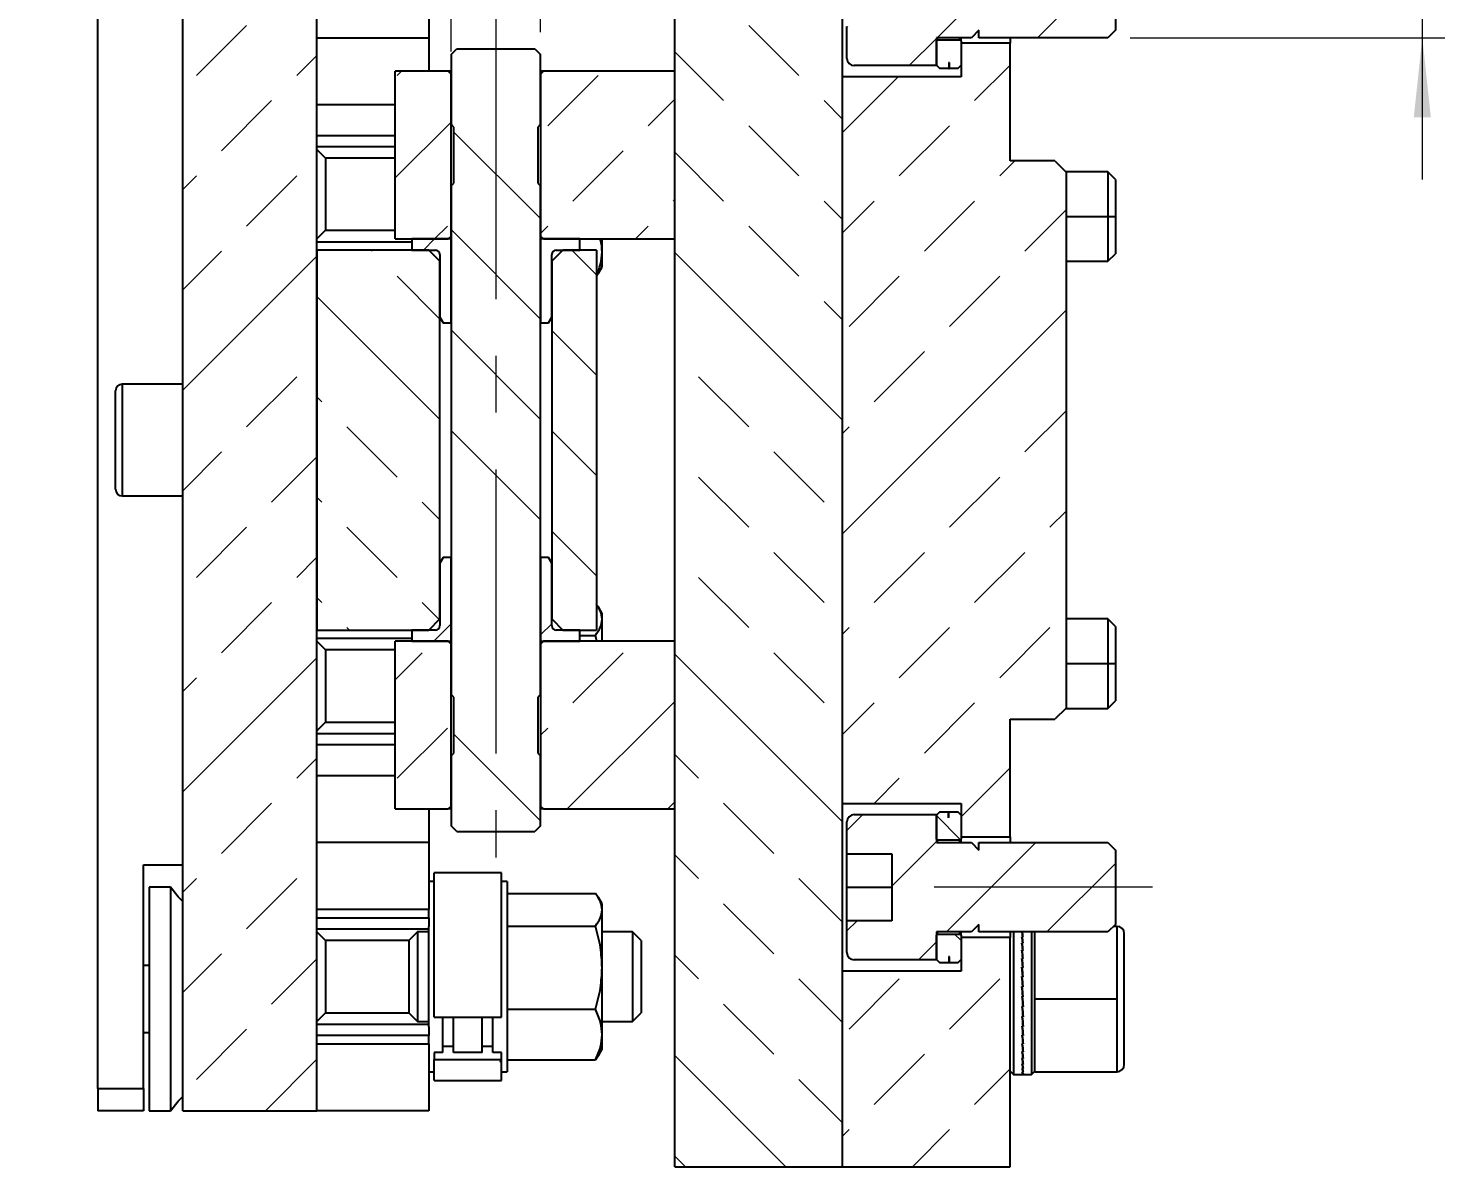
# Model space of a CAD drawing. Header units: millimetres. Extents: x 15 to 1184, y 5 to 836.
# Drawn here: x 634.6 to 697.9, y 283.5 to 334.4 of the extents above; entities that cross this region are included whole.
import ezdxf

# ---------------------------------------------------------------- set-up
doc = ezdxf.new("R2010")
doc.units = ezdxf.units.MM
doc.linetypes.add('CENTERX2', pattern=[20.32, 12.7, -2.54, 2.54, -2.54])
doc.styles.add('SLDTEXTSTYLE1', font='TXT', dxfattribs={"width": 0.75})
doc.dimstyles.new('SLDDIMSTYLE2', dxfattribs={"dimtxt": 3.5, "dimasz": 3.556, "dimexe": 0, "dimexo": 0.0625, "dimgap": 0.875, "dimtad": 1, "dimlfac": 2, "dimrnd": 1e-09, "dimzin": 12, "dimdsep": 46, "dimtxsty": 'SLDTEXTSTYLE1', "dimsah": 1, "dimcen": 0.09, "dimadec": 0, "dimazin": 3, "dimtfac": 1, "dimtdec": 3, "dimtmove": 0, "dimatfit": 0, "dimfxl": 1, "dimfrac": 2, "dimtolj": 1, "dimtzin": 12, "dimarcsym": 0})
pattern_1 = [(45, (0, 0), (-8.98026, 8.98026), []), (45, (4.49, 0), (-8.98026, 8.98026), [3.175, -1.5875]), (45, (8.98, 0), (-8.98026, 8.98026), [3.175, -1.5875]), (45, (13.47, 0), (-8.98026, 8.98026), [3.175, -1.5875])]
pattern_2 = [(135, (0, 0), (-8.98026, -8.98026), []), (135, (-2e-14, 4.49), (-8.98026, -8.98026), [3.175, -1.5875]), (135, (-3e-14, 8.98), (-8.98026, -8.98026), [3.175, -1.5875]), (135, (-5e-14, 13.47), (-8.98026, -8.98026), [3.175, -1.5875])]

# ---------------------------------------------------------------- blocks, each defined once
blk = doc.blocks.new('_D_20')
at = {"color": 7, "linetype": 'Continuous', "lineweight": 0}
for p, q in [((653.487, 333.346), (653.487, 354.627)), ((657.487, 334.221), (657.487, 354.627)), ((653.487, 353.627), (634.584, 353.627)), ((657.487, 353.627), (653.487, 353.627)), ((657.487, 353.627), (663.837, 353.627))]:
    blk.add_line(p, q, dxfattribs=at)
at = {"color": 7, "linetype": 'Continuous', "lineweight": 18}
for points in [[(653.487, 353.627), (649.931, 354.008), (649.931, 353.246)], [(657.487, 353.627), (661.043, 353.246), (661.043, 354.008)]]:
    blk.add_solid(points, dxfattribs=at)
at = {"color": 7, "linetype": 'Continuous', "lineweight": 18, "char_height": 3.5, "attachment_point": 1, "style": 'SLDTEXTSTYLE1'}
for s, insert in [('%%c', (634.584, 358.139)), ('8,00', (639.863, 358.192))]:
    blk.add_mtext(s, dxfattribs=dict(at, insert=insert))
blk = doc.blocks.new('_D_22')
at = {"color": 7, "linetype": 'Continuous', "lineweight": 0}
for p, q in [((696.911, 337.971), (696.911, 353.57)), ((683.849, 337.971), (697.911, 337.971)), ((696.911, 337.971), (696.911, 333.971)), ((683.849, 333.971), (697.911, 333.971)), ((696.911, 333.971), (696.911, 327.621))]:
    blk.add_line(p, q, dxfattribs=at)
at = {"color": 7, "linetype": 'Continuous', "lineweight": 18}
for points in [[(696.911, 337.971), (697.292, 341.527), (696.53, 341.527)], [(696.911, 333.971), (696.53, 330.415), (697.292, 330.415)]]:
    blk.add_solid(points, dxfattribs=at)
at = {"color": 7, "linetype": 'Continuous', "lineweight": 18, "char_height": 3.5, "attachment_point": 1, "rotation": 90, "style": 'SLDTEXTSTYLE1'}
for s, insert in [('8,00', (692.399, 344.518)), ('M', (692.399, 340.231))]:
    blk.add_mtext(s, dxfattribs=dict(at, insert=insert))

msp = doc.modelspace()

# ---------------------------------------------------------------- hatches: boundary and pattern name
at = {"linetype": 'Continuous', "lineweight": 18}
h = msp.add_hatch(dxfattribs=at)
h.set_pattern_fill('DIN 201 Leichtmetall und Aluminiumlegierung', angle=90, style=0, pattern_type=2)
h.set_pattern_definition(pattern_2)
h.paths.add_polyline_path([(663.4869, 283.4711), (670.9869, 283.4711), (670.9869, 348.4711), (663.4869, 348.4711)], flags=0)
h = msp.add_hatch(dxfattribs=at)
h.set_pattern_fill('DIN 201 Leichtmetall und Aluminiumlegierung', style=0, pattern_type=2)
h.set_pattern_definition(pattern_1)
h.paths.add_polyline_path([(641.4869, 285.9711), (647.4869, 285.9711), (647.4869, 345.9711), (641.4869, 345.9711)], flags=0)
h = msp.add_hatch(dxfattribs=at)
h.set_pattern_fill('ANSI31', style=0)
edge = h.paths.add_edge_path(flags=0)
edge.add_line((671.1869, 338.8961), (671.1869, 337.4711))
edge.add_line((671.1869, 337.4711), (673.1869, 337.4711))
edge.add_line((673.1869, 337.4711), (673.1869, 334.4711))
edge.add_line((673.1869, 334.4711), (671.1869, 334.4711))
edge.add_line((671.1869, 334.4711), (671.1869, 333.0461))
edge.add_arc((671.5119, 333.0461), 0.325, 180, 270)
edge.add_line((671.5119, 332.7211), (675.1869, 332.7211))
edge.add_line((675.1869, 332.7211), (675.1869, 333.9711))
edge.add_line((675.1869, 333.9711), (676.7486, 333.9711))
edge.add_line((676.7486, 333.9711), (677.0869, 334.3094))
edge.add_line((677.0869, 334.3094), (677.0869, 333.9711))
edge.add_line((677.0869, 333.9711), (682.8486, 333.9711))
edge.add_line((682.8486, 333.9711), (683.1869, 334.3094))
edge.add_line((683.1869, 334.3094), (683.1869, 337.6328))
edge.add_line((683.1869, 337.6328), (682.8486, 337.9711))
edge.add_line((682.8486, 337.9711), (677.0869, 337.9711))
edge.add_line((677.0869, 337.9711), (677.0869, 337.6328))
edge.add_line((677.0869, 337.6328), (676.7486, 337.9711))
edge.add_line((676.7486, 337.9711), (675.1869, 337.9711))
edge.add_line((675.1869, 337.9711), (675.1869, 339.2211))
edge.add_line((675.1869, 339.2211), (671.5119, 339.2211))
edge.add_arc((671.5119, 338.8961), 0.325, 90, 180)
h = msp.add_hatch(dxfattribs=at)
h.set_pattern_fill('ANSI31', angle=90, style=0)
h.paths.add_polyline_path([(675.1869, 333.823), (675.1869, 332.7435), (675.3343, 332.5961), (675.7402, 332.5961), (675.7395, 332.8662), (675.751, 332.8662), (675.7517, 332.5961), (676.1395, 332.5961), (676.2869, 332.7435), (676.2869, 333.823), (676.2388, 333.8711), (675.235, 333.8711)], flags=0)
h = msp.add_hatch(dxfattribs=at)
h.set_pattern_fill('DIN 201 Stahl und Stahlguss', angle=90, style=0, pattern_type=2)
h.set_pattern_definition([(135, (0, 0), (-13.4704, -13.4704), []), (135, (-2e-14, 4.49), (-13.4704, -13.4704), []), (135, (-3e-14, 8.98), (-13.4704, -13.4704), []), (135, (-5e-14, 13.47), (-13.4704, -13.4704), [])])
h.paths.add_polyline_path([(657.4869, 301.8461), (657.3619, 301.9711), (657.3619, 304.4711), (657.4869, 304.5961), (657.4869, 327.3461), (657.3619, 327.4711), (657.3619, 329.9711), (657.4869, 330.0961), (657.4869, 333.2211), (657.2369, 333.4711), (653.7369, 333.4711), (653.4869, 333.2211), (653.4869, 330.0961), (653.6119, 329.9711), (653.6119, 327.4711), (653.4869, 327.3461), (653.4869, 304.5961), (653.6119, 304.4711), (653.6119, 301.9711), (653.4869, 301.8461), (653.4869, 298.7211), (653.7369, 298.4711), (657.2369, 298.4711), (657.4869, 298.7211)], flags=0)
h = msp.add_hatch(dxfattribs=at)
h.set_pattern_fill('DIN 201 Leichtmetall und Aluminiumlegierung', style=0, pattern_type=2)
h.set_pattern_definition(pattern_1)
h.paths.add_polyline_path([(676.2869, 333.7211), (676.2869, 332.2211), (670.9869, 332.2211), (670.9869, 299.7211), (676.2869, 299.7211), (676.2869, 298.2211), (678.4869, 298.2211), (678.4869, 303.4836), (680.4869, 303.4836), (680.9869, 303.9836), (680.9869, 327.9586), (680.4869, 328.4586), (678.4869, 328.4586), (678.4869, 333.7211)], flags=0)
h = msp.add_hatch(dxfattribs=at)
h.set_pattern_fill('DIN 201 Leichtmetall und Aluminiumlegierung', style=0, pattern_type=2)
h.set_pattern_definition(pattern_1)
h.paths.add_polyline_path([(650.9869, 332.4711), (650.9869, 324.9711), (653.3619, 324.9711), (653.4869, 325.0961), (653.4869, 332.3461), (653.3619, 332.4711)], flags=0)
h = msp.add_hatch(dxfattribs=at)
h.set_pattern_fill('DIN 201 Leichtmetall und Aluminiumlegierung', style=0, pattern_type=2)
h.set_pattern_definition(pattern_1)
h.paths.add_polyline_path([(657.6119, 324.9711), (663.4869, 324.9711), (663.4869, 332.4711), (657.6119, 332.4711), (657.4869, 332.3461), (657.4869, 325.0961)], flags=0)
h = msp.add_hatch(dxfattribs=at)
h.set_pattern_fill('ANSI31', style=0)
edge = h.paths.add_edge_path(flags=0)
edge.add_line((653.4869, 324.9711), (651.7369, 324.9711))
edge.add_line((651.7369, 324.9711), (651.7369, 324.4711))
edge.add_line((651.7369, 324.4711), (652.7869, 324.4711))
edge.add_arc((652.7869, 324.2711), 0.2, 0, 90, ccw=False)
edge.add_line((652.9869, 324.2711), (652.9869, 321.4711))
edge.add_line((652.9869, 321.4711), (653.1312, 321.2211))
edge.add_line((653.1312, 321.2211), (653.4869, 321.2211))
edge.add_line((653.4869, 321.2211), (653.4869, 324.9711))
h = msp.add_hatch(dxfattribs=at)
h.set_pattern_fill('ANSI31', style=0)
edge = h.paths.add_edge_path(flags=0)
edge.add_line((658.1869, 324.4711), (659.2369, 324.4711))
edge.add_line((659.2369, 324.4711), (659.2369, 324.9711))
edge.add_line((659.2369, 324.9711), (657.4869, 324.9711))
edge.add_line((657.4869, 324.9711), (657.4869, 321.2211))
edge.add_line((657.4869, 321.2211), (657.8426, 321.2211))
edge.add_line((657.8426, 321.2211), (657.9869, 321.4711))
edge.add_line((657.9869, 321.4711), (657.9869, 324.2711))
edge.add_arc((658.1869, 324.2711), 0.2, 90, 180, ccw=False)
h = msp.add_hatch(dxfattribs=at)
h.set_pattern_fill('DIN 201 Leichtmetall und Aluminiumlegierung', angle=90, style=0, pattern_type=2)
h.set_pattern_definition(pattern_2)
h.paths.add_polyline_path([(652.4869, 324.4711), (647.4869, 324.4711), (647.4869, 307.4711), (652.4869, 307.4711), (652.9869, 307.9711), (652.9869, 323.9711)], flags=0)
h = msp.add_hatch(dxfattribs=at)
h.set_pattern_fill('DIN 201 Leichtmetall und Aluminiumlegierung', angle=90, style=0, pattern_type=2)
h.set_pattern_definition(pattern_2)
h.paths.add_polyline_path([(659.9869, 307.4711), (659.9869, 324.4711), (658.4869, 324.4711), (657.9869, 323.9711), (657.9869, 307.9711), (658.4869, 307.4711)], flags=0)
h = msp.add_hatch(dxfattribs=at)
h.set_pattern_fill('ANSI31', style=0)
edge = h.paths.add_edge_path(flags=0)
edge.add_line((652.7869, 307.4711), (651.7369, 307.4711))
edge.add_line((651.7369, 307.4711), (651.7369, 306.9711))
edge.add_line((651.7369, 306.9711), (653.4869, 306.9711))
edge.add_line((653.4869, 306.9711), (653.4869, 310.7211))
edge.add_line((653.4869, 310.7211), (653.1312, 310.7211))
edge.add_line((653.1312, 310.7211), (652.9869, 310.4711))
edge.add_line((652.9869, 310.4711), (652.9869, 307.6711))
edge.add_arc((652.7869, 307.6711), 0.2, 270, 360, ccw=False)
h = msp.add_hatch(dxfattribs=at)
h.set_pattern_fill('ANSI31', style=0)
edge = h.paths.add_edge_path(flags=0)
edge.add_line((657.4869, 306.9711), (659.2369, 306.9711))
edge.add_line((659.2369, 306.9711), (659.2369, 307.4711))
edge.add_line((659.2369, 307.4711), (658.1869, 307.4711))
edge.add_arc((658.1869, 307.6711), 0.2, 180, 270, ccw=False)
edge.add_line((657.9869, 307.6711), (657.9869, 310.4711))
edge.add_line((657.9869, 310.4711), (657.8426, 310.7211))
edge.add_line((657.8426, 310.7211), (657.4869, 310.7211))
edge.add_line((657.4869, 310.7211), (657.4869, 306.9711))
h = msp.add_hatch(dxfattribs=at)
h.set_pattern_fill('DIN 201 Leichtmetall und Aluminiumlegierung', style=0, pattern_type=2)
h.set_pattern_definition(pattern_1)
h.paths.add_polyline_path([(650.9869, 306.9711), (650.9869, 299.4711), (653.3619, 299.4711), (653.4869, 299.5961), (653.4869, 306.8461), (653.3619, 306.9711)], flags=0)
h = msp.add_hatch(dxfattribs=at)
h.set_pattern_fill('DIN 201 Leichtmetall und Aluminiumlegierung', style=0, pattern_type=2)
h.set_pattern_definition(pattern_1)
h.paths.add_polyline_path([(657.6119, 299.4711), (663.4869, 299.4711), (663.4869, 306.9711), (657.6119, 306.9711), (657.4869, 306.8461), (657.4869, 299.5961)], flags=0)
h = msp.add_hatch(dxfattribs=at)
h.set_pattern_fill('ANSI31', style=0)
edge = h.paths.add_edge_path(flags=0)
edge.add_line((671.1869, 298.8961), (671.1869, 297.4711))
edge.add_line((671.1869, 297.4711), (673.1869, 297.4711))
edge.add_line((673.1869, 297.4711), (673.1869, 294.4711))
edge.add_line((673.1869, 294.4711), (671.1869, 294.4711))
edge.add_line((671.1869, 294.4711), (671.1869, 293.0461))
edge.add_arc((671.5119, 293.0461), 0.325, 180, 270)
edge.add_line((671.5119, 292.7211), (675.1869, 292.7211))
edge.add_line((675.1869, 292.7211), (675.1869, 293.9711))
edge.add_line((675.1869, 293.9711), (676.7486, 293.9711))
edge.add_line((676.7486, 293.9711), (677.0869, 294.3094))
edge.add_line((677.0869, 294.3094), (677.0869, 293.9711))
edge.add_line((677.0869, 293.9711), (682.8486, 293.9711))
edge.add_line((682.8486, 293.9711), (683.1869, 294.3094))
edge.add_line((683.1869, 294.3094), (683.1869, 297.6328))
edge.add_line((683.1869, 297.6328), (682.8486, 297.9711))
edge.add_line((682.8486, 297.9711), (677.0869, 297.9711))
edge.add_line((677.0869, 297.9711), (677.0869, 297.6328))
edge.add_line((677.0869, 297.6328), (676.7486, 297.9711))
edge.add_line((676.7486, 297.9711), (675.1869, 297.9711))
edge.add_line((675.1869, 297.9711), (675.1869, 299.2211))
edge.add_line((675.1869, 299.2211), (671.5119, 299.2211))
edge.add_arc((671.5119, 298.8961), 0.325, 90, 180)
h = msp.add_hatch(dxfattribs=at)
h.set_pattern_fill('ANSI31', angle=90, style=0)
h.paths.add_polyline_path([(675.7205, 299.3461), (675.3343, 299.3461), (675.1869, 299.1987), (675.1869, 298.1192), (675.235, 298.0711), (676.2388, 298.0711), (676.2869, 298.1192), (676.2869, 299.1987), (676.1395, 299.3461), (675.7319, 299.3461), (675.7328, 299.0766), (675.7213, 299.0766)], flags=0)
h = msp.add_hatch(dxfattribs=at)
h.set_pattern_fill('ANSI31', angle=90, style=0)
h.paths.add_polyline_path([(675.1869, 293.823), (675.1869, 292.7435), (675.3343, 292.5961), (675.7402, 292.5961), (675.7395, 292.8662), (675.751, 292.8662), (675.7517, 292.5961), (676.1395, 292.5961), (676.2869, 292.7435), (676.2869, 293.823), (676.2388, 293.8711), (675.235, 293.8711)], flags=0)
h = msp.add_hatch(dxfattribs=at)
h.set_pattern_fill('DIN 201 Leichtmetall und Aluminiumlegierung', style=0, pattern_type=2)
h.set_pattern_definition(pattern_1)
h.paths.add_polyline_path([(670.9869, 292.2211), (670.9869, 283.4711), (678.4869, 283.4711), (678.4869, 293.7211), (676.2869, 293.7211), (676.2869, 292.2211)], flags=0)

# ---------------------------------------------------------------- linework, layer by layer
at = {"color": 7, "linetype": 'Continuous', "lineweight": 25}
for p, q in [((663.4869, 283.4711), (663.4869, 348.4711)), ((670.9869, 283.4711), (670.9869, 348.4711)), ((641.4869, 285.9711), (641.4869, 345.9711)), ((647.4869, 285.9711), (647.4869, 345.9711)), ((637.6992, 286.9711), (637.6992, 344.9711)), ((683.1869, 337.6328), (683.1869, 334.3094)), ((652.4869, 336.9711), (652.4869, 333.9711)), ((671.1869, 333.0461), (671.1869, 334.4711)), ((647.4869, 333.9711), (652.4869, 333.9711)), ((652.4869, 333.9711), (652.4869, 332.4711)), ((676.7486, 333.9711), (675.1869, 333.9711)), ((675.1869, 333.9711), (675.1869, 332.7211)), ((675.235, 333.8711), (675.1869, 333.823)), ((675.1869, 332.7435), (675.1869, 333.823)), ((675.235, 333.8711), (675.235, 333.9711)), ((675.235, 333.8711), (676.2388, 333.8711)), ((676.2388, 333.8711), (676.2388, 333.9711)), ((676.2869, 333.823), (676.2388, 333.8711)), ((676.2869, 333.823), (676.2869, 333.9711)), ((676.2869, 333.823), (676.2869, 332.7435)), ((677.0869, 334.3094), (676.7486, 333.9711)), ((677.0869, 333.9711), (677.0869, 334.3094)), ((682.8486, 333.9711), (677.0869, 333.9711)), ((678.4869, 333.9711), (678.4869, 333.7211)), ((683.1869, 334.3094), (682.8486, 333.9711)), ((653.4869, 333.2211), (653.7369, 333.4711)), ((653.4869, 333.2211), (653.4869, 330.0961)), ((653.7369, 333.4711), (657.2369, 333.4711)), ((657.2369, 333.4711), (657.4869, 333.2211)), ((657.4869, 330.0961), (657.4869, 333.2211)), ((678.4869, 333.7211), (676.2869, 333.7211)), ((676.2869, 333.7211), (676.2869, 332.2211)), ((678.4869, 328.4586), (678.4869, 333.7211)), ((653.3619, 332.4711), (650.9869, 332.4711)), ((650.9869, 324.9711), (650.9869, 332.4711)), ((653.4869, 332.3461), (653.3619, 332.4711)), ((653.4869, 332.4711), (653.3619, 332.4711)), ((657.6119, 332.4711), (657.4869, 332.3461)), ((657.6119, 332.4711), (657.4869, 332.4711)), ((663.4869, 332.4711), (657.6119, 332.4711)), ((663.4869, 324.9711), (663.4869, 332.4711)), ((675.1869, 332.7211), (671.5119, 332.7211)), ((675.1869, 332.7435), (675.3343, 332.5961)), ((675.7402, 332.5961), (675.3343, 332.5961)), ((675.751, 332.8662), (675.7395, 332.8662)), ((675.7395, 332.8662), (675.7402, 332.5961)), ((675.7395, 332.8662), (675.7493, 332.8627)), ((675.7493, 332.8627), (675.7509, 332.5983)), ((675.7494, 332.8624), (675.751, 332.8624)), ((675.7517, 332.5988), (675.7509, 332.5988)), ((675.7517, 332.5961), (675.751, 332.8662)), ((676.1395, 332.5961), (675.7517, 332.5961)), ((676.1395, 332.5961), (676.2869, 332.7435)), ((653.4869, 325.0961), (653.4869, 332.3461)), ((657.4869, 332.3461), (657.4869, 325.0961)), ((676.2869, 332.2211), (670.9869, 332.2211)), ((670.9869, 299.7211), (670.9869, 332.2211)), ((653.6119, 329.9711), (653.4869, 330.0961)), ((653.6119, 327.4711), (653.6119, 329.9711)), ((657.4869, 330.0961), (657.3619, 329.9711)), ((657.3619, 329.9711), (657.3619, 327.4711)), ((647.4869, 329.5961), (650.9869, 329.5961)), ((650.9869, 329.0961), (647.4869, 329.0961)), ((647.8704, 328.5876), (647.4869, 328.9711)), ((650.9869, 328.5876), (647.8704, 328.5876)), ((647.8704, 328.5876), (647.8704, 328.4643)), ((647.8704, 328.4643), (647.8704, 325.3546)), ((680.4869, 328.4586), (678.4869, 328.4586)), ((680.4869, 328.4586), (680.9869, 327.9586)), ((653.4869, 327.3461), (653.6119, 327.4711)), ((657.3619, 327.4711), (657.4869, 327.3461)), ((682.8486, 327.9711), (680.9744, 327.9711)), ((680.9869, 327.9586), (680.9869, 303.9836)), ((683.1869, 327.6328), (682.8486, 327.9711)), ((682.8486, 327.9711), (682.8486, 325.9711)), ((683.1869, 327.6328), (683.1869, 325.9711)), ((653.4869, 327.3461), (653.4869, 304.5961)), ((657.4869, 304.5961), (657.4869, 327.3461)), ((682.8486, 325.9711), (682.8486, 323.9711)), ((682.8486, 325.9711), (683.1869, 325.9711)), ((683.1869, 325.9711), (683.1869, 324.3094)), ((647.4869, 324.9711), (647.8704, 325.3546)), ((647.8704, 325.3546), (650.9869, 325.3546)), ((650.9869, 324.9711), (653.3619, 324.9711)), ((651.7369, 324.9711), (651.7369, 324.4711)), ((653.4869, 324.9711), (651.7369, 324.9711)), ((653.3619, 324.9711), (653.4869, 325.0961)), ((653.4869, 321.2211), (653.4869, 324.9711)), ((657.4869, 325.0961), (657.6119, 324.9711)), ((657.4869, 324.9711), (657.4869, 321.2211)), ((659.2369, 324.9711), (657.4869, 324.9711)), ((657.6119, 324.9711), (663.4869, 324.9711)), ((659.2369, 324.4711), (659.2369, 324.9711)), ((660.2369, 324.3791), (660.2369, 324.9711)), ((647.4869, 324.8461), (651.7369, 324.8461)), ((647.4869, 324.4711), (647.4869, 307.4711)), ((652.4869, 324.4711), (647.4869, 324.4711)), ((651.7369, 324.4711), (652.7869, 324.4711)), ((652.9869, 323.9711), (652.4869, 324.4711)), ((652.9869, 324.2711), (652.9869, 321.4711)), ((658.4869, 324.4711), (657.9869, 323.9711)), ((657.9869, 321.4711), (657.9869, 324.2711)), ((658.1869, 324.4711), (659.2369, 324.4711)), ((659.9869, 324.4711), (658.4869, 324.4711)), ((659.9869, 324.4711), (659.9869, 307.4711)), ((660.2369, 323.7211), (660.2369, 324.3791)), ((682.8486, 323.9711), (683.1869, 324.3094)), ((652.9869, 307.9711), (652.9869, 323.9711)), ((657.9869, 323.9711), (657.9869, 307.9711)), ((660.0722, 323.4358), (660.2369, 323.7211)), ((680.9869, 323.9711), (682.8486, 323.9711)), ((660.0595, 323.4431), (659.9869, 323.3171)), ((652.9869, 321.4711), (653.1312, 321.2211)), ((653.1312, 321.2211), (653.4869, 321.2211)), ((657.4869, 321.2211), (657.8426, 321.2211)), ((657.8426, 321.2211), (657.9869, 321.4711)), ((638.4869, 313.7711), (638.4869, 318.1711)), ((638.7869, 318.4711), (638.7869, 313.4711)), ((641.4869, 318.4711), (638.7869, 318.4711)), ((638.7869, 313.4711), (641.4869, 313.4711)), ((653.1312, 310.7211), (652.9869, 310.4711)), ((652.9869, 310.4711), (652.9869, 307.6711)), ((653.4869, 310.7211), (653.1312, 310.7211)), ((653.4869, 306.9711), (653.4869, 310.7211)), ((657.4869, 310.7211), (657.4869, 306.9711)), ((657.8426, 310.7211), (657.4869, 310.7211)), ((657.9869, 310.4711), (657.8426, 310.7211)), ((657.9869, 307.6711), (657.9869, 310.4711)), ((660.2369, 308.2211), (660.0722, 308.5064)), ((652.4869, 307.4711), (652.9869, 307.9711)), ((657.9869, 307.9711), (658.4869, 307.4711)), ((660.2369, 307.965), (660.2369, 308.2211)), ((660.2369, 306.9711), (660.2369, 307.965)), ((682.8486, 307.9711), (680.9869, 307.9711)), ((683.1869, 307.6328), (682.8486, 307.9711)), ((682.8486, 307.9711), (682.8486, 305.9711)), ((647.4869, 307.4711), (652.4869, 307.4711)), ((651.7369, 307.4711), (651.7369, 306.9711)), ((652.7869, 307.4711), (651.7369, 307.4711)), ((659.2369, 307.4711), (658.1869, 307.4711)), ((658.4869, 307.4711), (659.9869, 307.4711)), ((659.2369, 306.9711), (659.2369, 307.4711)), ((659.2369, 307.235), (659.9466, 307.235)), ((660.0062, 306.9711), (659.9466, 307.235)), ((683.1869, 307.6328), (683.1869, 305.9711)), ((651.7369, 307.0961), (647.4869, 307.0961)), ((647.8704, 306.5876), (647.4869, 306.9711)), ((650.9869, 306.5876), (647.8704, 306.5876)), ((647.8704, 306.5876), (647.8704, 306.4643)), ((650.9869, 299.4711), (650.9869, 306.9711)), ((653.3619, 306.9711), (650.9869, 306.9711)), ((651.7369, 306.9711), (653.4869, 306.9711)), ((653.4869, 306.8461), (653.3619, 306.9711)), ((653.4869, 299.5961), (653.4869, 306.8461)), ((657.4869, 306.9711), (659.2369, 306.9711)), ((657.6119, 306.9711), (657.4869, 306.8461)), ((657.4869, 306.8461), (657.4869, 299.5961)), ((663.4869, 306.9711), (657.6119, 306.9711)), ((663.4869, 299.4711), (663.4869, 306.9711)), ((647.8704, 306.4643), (647.8704, 303.3546)), ((682.8486, 305.9711), (682.8486, 303.9711)), ((682.8486, 305.9711), (683.1869, 305.9711)), ((683.1869, 305.9711), (683.1869, 304.3094)), ((653.6119, 304.4711), (653.4869, 304.5961)), ((653.6119, 301.9711), (653.6119, 304.4711)), ((657.4869, 304.5961), (657.3619, 304.4711)), ((657.3619, 304.4711), (657.3619, 301.9711)), ((680.9869, 303.9836), (680.4869, 303.4836)), ((680.9744, 303.9711), (682.8486, 303.9711)), ((682.8486, 303.9711), (683.1869, 304.3094)), ((647.4869, 302.9711), (647.8704, 303.3546)), ((647.8704, 303.3546), (650.9869, 303.3546)), ((678.4869, 303.4836), (680.4869, 303.4836)), ((678.4869, 298.2211), (678.4869, 303.4836)), ((647.4869, 302.8461), (650.9869, 302.8461)), ((650.9869, 302.3461), (647.4869, 302.3461)), ((653.4869, 301.8461), (653.6119, 301.9711)), ((653.4869, 301.8461), (653.4869, 298.7211)), ((657.3619, 301.9711), (657.4869, 301.8461)), ((657.4869, 298.7211), (657.4869, 301.8461)), ((653.3619, 299.4711), (653.4869, 299.5961)), ((657.4869, 299.5961), (657.6119, 299.4711)), ((670.9869, 299.7211), (676.2869, 299.7211)), ((676.2869, 299.7211), (676.2869, 298.2211)), ((650.9869, 299.4711), (653.3619, 299.4711)), ((652.4869, 299.4711), (652.4869, 297.9711)), ((653.4869, 299.4711), (653.3619, 299.4711)), ((657.6119, 299.4711), (657.4869, 299.4711)), ((657.6119, 299.4711), (663.4869, 299.4711)), ((671.5119, 299.2211), (675.1869, 299.2211)), ((675.3343, 299.3461), (675.1869, 299.1987)), ((675.1869, 299.2211), (675.1869, 297.9711)), ((675.1869, 298.1192), (675.1869, 299.1987)), ((675.3343, 299.3461), (675.7205, 299.3461)), ((675.7205, 299.3461), (675.7213, 299.0766)), ((675.7205, 299.3445), (675.7241, 299.3445)), ((675.7255, 299.0801), (675.7213, 299.0801)), ((675.7213, 299.0766), (675.7328, 299.0766)), ((675.7255, 299.0797), (675.7241, 299.3449)), ((675.7328, 299.0766), (675.7255, 299.0797)), ((675.7319, 299.3461), (676.1395, 299.3461)), ((675.7328, 299.0766), (675.7319, 299.3461)), ((676.2869, 299.1987), (676.1395, 299.3461)), ((676.2869, 299.1987), (676.2869, 298.1192)), ((653.7369, 298.4711), (653.4869, 298.7211)), ((653.7369, 298.4711), (657.2369, 298.4711)), ((657.4869, 298.7211), (657.2369, 298.4711)), ((671.1869, 297.4711), (671.1869, 298.8961)), ((652.4869, 297.9711), (647.4869, 297.9711)), ((652.4869, 297.9711), (652.4869, 294.9711)), ((675.1869, 298.1192), (675.235, 298.0711)), ((675.1869, 297.9711), (676.7486, 297.9711)), ((675.235, 297.9711), (675.235, 298.0711)), ((676.2388, 298.0711), (675.235, 298.0711)), ((676.2388, 298.0711), (676.2869, 298.1192)), ((676.2388, 297.9711), (676.2388, 298.0711)), ((676.2869, 298.2211), (678.4869, 298.2211)), ((676.2869, 297.9711), (676.2869, 298.1192)), ((676.7486, 297.9711), (677.0869, 297.6328)), ((677.0869, 297.6328), (677.0869, 297.9711)), ((677.0869, 297.9711), (682.8486, 297.9711)), ((678.4869, 298.2211), (678.4869, 297.9711)), ((682.8486, 297.9711), (683.1869, 297.6328)), ((671.1869, 297.4711), (673.1869, 297.4711)), ((671.1869, 295.9711), (671.1869, 297.4711)), ((673.1869, 297.4711), (673.1869, 294.4711)), ((683.1869, 297.6328), (683.1869, 294.3094)), ((639.7369, 296.9711), (641.4869, 296.9711)), ((639.7369, 286.9711), (639.7369, 296.9711)), ((655.7369, 296.6211), (652.7369, 296.6211)), ((652.7369, 290.1619), (652.7369, 296.6211)), ((655.7369, 290.1619), (655.7369, 296.6211)), ((640.9418, 295.9711), (639.9869, 295.9711)), ((639.9869, 295.9711), (639.9869, 285.9711)), ((640.9418, 295.9711), (640.9418, 285.9711)), ((652.7369, 296.2211), (652.4869, 296.2211)), ((655.9864, 296.2211), (655.7369, 296.2211)), ((655.9864, 296.2211), (655.9864, 294.5349)), ((671.1869, 295.9711), (673.1869, 295.9711)), ((671.1869, 294.4711), (671.1869, 295.9711)), ((655.9864, 295.6951), (659.9466, 295.6951)), ((660.2369, 295.2211), (660.0722, 295.5064)), ((660.2369, 294.965), (660.2369, 295.2211)), ((652.4869, 294.9711), (647.4869, 294.9711)), ((647.4869, 294.5961), (652.4869, 294.5961)), ((652.4869, 294.5961), (652.4869, 294.9711)), ((652.4869, 294.5961), (652.4869, 294.2091)), ((655.9864, 294.5349), (655.9864, 287.7211)), ((660.2369, 292.373), (660.2369, 294.965)), ((671.1869, 293.0461), (671.1869, 294.4711)), ((673.1869, 294.4711), (671.1869, 294.4711)), ((652.4869, 294.0961), (647.4869, 294.0961)), ((647.8704, 293.5876), (647.4869, 293.9711)), ((651.9869, 293.9711), (651.6034, 293.5876)), ((652.4869, 293.9711), (651.9869, 293.9711)), ((651.9869, 293.9711), (651.9869, 293.8186)), ((652.4869, 289.7331), (652.4869, 294.2091)), ((655.9864, 294.235), (659.9466, 294.235)), ((661.6034, 293.9711), (660.2369, 293.9711)), ((661.9869, 293.5876), (661.6034, 293.9711)), ((661.6034, 293.9711), (661.6034, 293.8186)), ((676.7486, 293.9711), (675.1869, 293.9711)), ((675.1869, 293.9711), (675.1869, 292.7211)), ((675.235, 293.8711), (675.1869, 293.823)), ((675.235, 293.8711), (675.235, 293.9711)), ((675.235, 293.8711), (676.2388, 293.8711)), ((676.2388, 293.8711), (676.2388, 293.9711)), ((676.2869, 293.823), (676.2388, 293.8711)), ((676.2869, 293.823), (676.2869, 293.9711)), ((677.0869, 294.3094), (676.7486, 293.9711)), ((677.0869, 293.9711), (677.0869, 294.3094)), ((682.8486, 293.9711), (677.0869, 293.9711)), ((678.4869, 293.9711), (678.4869, 293.7211)), ((678.6343, 293.9711), (678.6343, 287.5961)), ((679.0244, 293.9134), (679.0241, 293.9711)), ((679.4395, 293.9711), (679.4395, 287.5961)), ((679.5869, 290.9711), (679.5869, 293.9711)), ((683.1869, 294.3094), (682.8486, 293.9711)), ((683.2619, 294.2211), (683.0986, 294.2211)), ((683.2619, 290.9711), (683.2619, 294.2211)), ((683.5869, 290.9711), (683.5869, 293.8961)), ((651.6034, 293.5876), (647.8704, 293.5876)), ((647.8704, 293.5876), (647.8704, 293.4643)), ((647.8704, 293.4643), (647.8704, 290.3546)), ((651.6034, 293.5876), (651.6034, 293.4643)), ((651.6034, 293.4643), (651.6034, 290.3546)), ((651.9869, 293.8186), (651.9869, 289.9711)), ((661.6034, 293.8186), (661.6034, 289.9711)), ((661.9869, 293.5876), (661.9869, 293.4643)), ((661.9869, 293.4643), (661.9869, 290.3546)), ((675.1869, 292.7435), (675.1869, 293.823)), ((676.2869, 293.823), (676.2869, 292.7435)), ((678.4869, 293.7211), (676.2869, 293.7211)), ((676.2869, 293.7211), (676.2869, 292.2211)), ((678.4869, 283.4711), (678.4869, 293.7211)), ((679.0115, 293.7536), (679.0509, 293.7536)), ((679.0115, 293.4742), (679.0509, 293.4742)), ((679.0369, 293.7463), (679.0241, 293.7463)), ((679.0246, 293.6659), (679.0241, 293.7463)), ((679.0369, 293.4655), (679.0241, 293.4655)), ((679.0247, 293.3696), (679.0241, 293.4655)), ((679.0635, 293.7463), (679.0369, 293.7463)), ((679.0635, 293.4656), (679.0369, 293.4656)), ((679.0508, 293.7463), (679.0509, 293.7536)), ((679.0508, 293.4656), (679.0509, 293.4742)), ((675.1869, 292.7211), (671.5119, 292.7211)), ((675.1869, 292.7435), (675.3343, 292.5961)), ((675.7402, 292.5961), (675.3343, 292.5961)), ((675.751, 292.8662), (675.7395, 292.8662)), ((675.7395, 292.8662), (675.7402, 292.5961)), ((675.7395, 292.8662), (675.7493, 292.8627)), ((675.7493, 292.8627), (675.7509, 292.5983)), ((675.7494, 292.8624), (675.751, 292.8624)), ((675.7517, 292.5988), (675.7509, 292.5988)), ((675.7517, 292.5961), (675.751, 292.8662)), ((676.1395, 292.5961), (675.7517, 292.5961)), ((676.1395, 292.5961), (676.2869, 292.7435)), ((679.0115, 293.1501), (679.0509, 293.1501)), ((679.0115, 292.7871), (679.0509, 292.7871)), ((679.0369, 293.1403), (679.0241, 293.1403)), ((679.025, 293.0296), (679.0241, 293.1403)), ((679.0369, 292.7763), (679.0241, 292.7763)), ((679.0253, 292.6515), (679.0241, 292.7763)), ((679.0635, 293.1403), (679.0369, 293.1403)), ((679.0635, 292.7763), (679.0369, 292.7763)), ((679.0508, 293.1403), (679.0509, 293.1501)), ((679.0508, 292.7763), (679.0509, 292.7871)), ((639.9869, 292.4711), (639.7369, 292.4711)), ((660.2369, 289.3791), (660.2369, 292.373)), ((676.2869, 292.2211), (670.9869, 292.2211)), ((670.9869, 283.4711), (670.9869, 292.2211)), ((679.0115, 292.3917), (679.0509, 292.3917)), ((679.0115, 291.971), (679.0509, 291.971)), ((679.0253, 292.2804), (679.0221, 292.2804)), ((679.0369, 292.3801), (679.0241, 292.3801)), ((679.0255, 292.2697), (679.0241, 292.3801)), ((679.0369, 291.9588), (679.0241, 291.9588)), ((679.0255, 291.8815), (679.0241, 291.9588)), ((679.0546, 291.9588), (679.0255, 292.2697)), ((679.0635, 292.3801), (679.0369, 292.3801)), ((679.0635, 291.9588), (679.0369, 291.9588)), ((679.0507, 292.3801), (679.0509, 292.3917)), ((679.0507, 291.9588), (679.0509, 291.971)), ((679.0509, 292.3801), (679.0508, 292.3814)), ((679.0115, 291.5325), (679.0509, 291.5325)), ((679.0251, 291.4884), (679.0153, 291.4884)), ((679.0253, 291.8926), (679.0186, 291.8926)), ((679.0369, 291.5198), (679.0241, 291.5198)), ((679.0255, 291.4771), (679.0241, 291.5198)), ((679.058, 291.5198), (679.0255, 291.8815)), ((679.0612, 291.0711), (679.0255, 291.4771)), ((679.0635, 291.5198), (679.0369, 291.5198)), ((679.0505, 291.5198), (679.0509, 291.5325)), ((679.0115, 291.0839), (679.0509, 291.0839)), ((679.013, 291.075), (679.0115, 291.0839)), ((679.013, 291.075), (679.0493, 290.6598)), ((679.0369, 291.075), (679.013, 291.075)), ((679.0369, 291.071), (679.0241, 291.071)), ((679.0493, 291.075), (679.0369, 291.075)), ((679.0369, 291.075), (679.0369, 291.0711)), ((679.0635, 291.0711), (679.0369, 291.0711)), ((679.0493, 291.075), (679.0509, 291.0839)), ((683.2619, 290.9711), (679.5869, 290.9711)), ((679.5869, 287.7211), (679.5869, 290.9711)), ((683.2619, 287.7211), (683.2619, 290.9711)), ((683.5869, 288.0461), (683.5869, 290.9711)), ((647.4869, 289.9711), (647.8704, 290.3546)), ((647.8704, 290.3546), (651.6034, 290.3546)), ((651.6034, 290.3546), (651.9869, 289.9711)), ((652.7369, 290.1619), (655.7369, 290.1619)), ((653.1235, 288.5815), (653.1235, 290.1619)), ((653.6008, 288.5815), (653.6008, 290.1619)), ((654.8734, 288.5815), (654.8734, 290.1619)), ((655.3506, 288.5815), (655.3506, 290.1619)), ((655.9864, 290.511), (659.9466, 290.511)), ((661.6034, 289.9711), (661.9869, 290.3546)), ((679.0115, 290.6333), (679.0509, 290.6333)), ((679.0115, 290.1887), (679.0509, 290.1887)), ((679.0153, 290.6333), (679.0493, 290.25)), ((679.0186, 290.1887), (679.0493, 289.8532)), ((679.0247, 290.6333), (679.0241, 290.6205)), ((679.0369, 290.6205), (679.0241, 290.6205)), ((679.0243, 290.1887), (679.0241, 290.1762)), ((679.0369, 290.1762), (679.0241, 290.1762)), ((679.0369, 290.6333), (679.0369, 290.6205)), ((679.0635, 290.6205), (679.0369, 290.6205)), ((679.0369, 290.1887), (679.0369, 290.1762)), ((679.0635, 290.1762), (679.0369, 290.1762)), ((679.0369, 290.1762), (679.0369, 290.1762)), ((679.0493, 290.6598), (679.0509, 290.6333)), ((679.0493, 290.25), (679.0509, 290.1887)), ((679.0496, 290.2388), (679.0579, 290.2388)), ((679.05, 290.6483), (679.0611, 290.6483)), ((639.7369, 289.4711), (639.9869, 289.4711)), ((647.4869, 289.8461), (652.4869, 289.8461)), ((651.9869, 289.9711), (652.4869, 289.9711)), ((652.4869, 289.7331), (652.4869, 289.3461)), ((660.2369, 289.9711), (661.6034, 289.9711)), ((679.0115, 289.7581), (679.0509, 289.7581)), ((679.0222, 289.7581), (679.0493, 289.4763)), ((679.0242, 289.7581), (679.0241, 289.7461)), ((679.0369, 289.7461), (679.0241, 289.7461)), ((679.0369, 289.7581), (679.0369, 289.7461)), ((679.0635, 289.7461), (679.0369, 289.7461)), ((679.0369, 289.7461), (679.0369, 289.7461)), ((679.0493, 289.8532), (679.0509, 289.7581)), ((679.0493, 289.4763), (679.0509, 289.3491)), ((679.0495, 289.8423), (679.0545, 289.8423)), ((679.0495, 289.4659), (679.0509, 289.4659)), ((652.4869, 289.3461), (647.4869, 289.3461)), ((647.4869, 288.9711), (652.4869, 288.9711)), ((652.4869, 288.9711), (652.4869, 289.3461)), ((652.4869, 288.9711), (652.4869, 285.9711)), ((653.6008, 288.8527), (653.1235, 288.8527)), ((655.3506, 288.8527), (654.8734, 288.8527)), ((660.2369, 288.7211), (660.2369, 289.3791)), ((679.0115, 289.3491), (679.0509, 289.3491)), ((679.0115, 288.9691), (679.0509, 288.9691)), ((679.0242, 289.3491), (679.0241, 289.3379)), ((679.0369, 289.3379), (679.0241, 289.3379)), ((679.0241, 288.9691), (679.0241, 288.9588)), ((679.0369, 288.9588), (679.0241, 288.9588)), ((679.0369, 289.3491), (679.0369, 289.3379)), ((679.0635, 289.3379), (679.0369, 289.3379)), ((679.0369, 289.3379), (679.0369, 289.3379)), ((679.0369, 288.9691), (679.0369, 288.9588)), ((679.0635, 288.9588), (679.0369, 288.9588)), ((679.0369, 288.9588), (679.0369, 288.9588)), ((679.0497, 289.0874), (679.0509, 288.9691)), ((653.1235, 288.5815), (652.7369, 288.5815)), ((652.7369, 288.5815), (652.7369, 288.2625)), ((652.7369, 288.2625), (655.7369, 288.2625)), ((652.7369, 287.3211), (652.7369, 288.2625)), ((654.8734, 288.5815), (653.6008, 288.5815)), ((655.7369, 288.5815), (655.3506, 288.5815)), ((655.7243, 288.3234), (655.6833, 288.1353)), ((655.7369, 288.2625), (655.7369, 288.5815)), ((655.7369, 287.3211), (655.7369, 288.2625)), ((655.9864, 288.2471), (659.9466, 288.2471)), ((660.0595, 288.4431), (659.9466, 288.2471)), ((660.0722, 288.4358), (660.2369, 288.7211)), ((679.0115, 288.6248), (679.0509, 288.6248)), ((679.0115, 288.3224), (679.0509, 288.3224)), ((679.0241, 288.6248), (679.0241, 288.6156)), ((679.0369, 288.6156), (679.0241, 288.6156)), ((679.0241, 288.3224), (679.0241, 288.3145)), ((679.0369, 288.3145), (679.0241, 288.3145)), ((679.0369, 288.6248), (679.0369, 288.6156)), ((679.0635, 288.6156), (679.0369, 288.6156)), ((679.0369, 288.6156), (679.0369, 288.6156)), ((679.0369, 288.3224), (679.0369, 288.3145)), ((679.0635, 288.3145), (679.0369, 288.3145)), ((679.0369, 288.3145), (679.0369, 288.3145)), ((679.05, 288.7284), (679.0509, 288.6248)), ((679.0502, 288.4107), (679.0509, 288.3224)), ((679.0504, 288.1394), (679.0509, 288.0672)), ((652.4869, 287.7211), (652.7369, 287.7211)), ((655.7369, 287.7211), (655.9864, 287.7211)), ((678.4869, 287.7435), (678.6343, 287.5961)), ((678.6343, 287.5961), (679.0115, 287.5961)), ((679.0115, 288.0672), (679.0509, 288.0672)), ((679.0115, 287.8639), (679.0509, 287.8639)), ((679.0115, 287.716), (679.0509, 287.716)), ((679.0115, 287.6262), (679.0509, 287.6262)), ((679.0115, 287.5961), (679.0509, 287.5961)), ((679.0241, 288.0672), (679.0241, 288.0607)), ((679.0369, 288.0607), (679.0241, 288.0607)), ((679.0241, 287.8639), (679.0241, 287.8589)), ((679.0369, 287.8589), (679.0241, 287.8589)), ((679.0241, 287.716), (679.0241, 287.7126)), ((679.0369, 287.7126), (679.0241, 287.7126)), ((679.0241, 287.6262), (679.0241, 287.6245)), ((679.0369, 287.6245), (679.0241, 287.6245)), ((679.0369, 288.0672), (679.0369, 288.0607)), ((679.0635, 288.0607), (679.0369, 288.0607)), ((679.0369, 287.8639), (679.0369, 287.8589)), ((679.0635, 287.8589), (679.0369, 287.8589)), ((679.0369, 287.716), (679.0369, 287.7126)), ((679.0635, 287.7126), (679.0369, 287.7126)), ((679.0369, 287.6262), (679.0369, 287.6245)), ((679.0635, 287.6245), (679.0369, 287.6245)), ((679.0505, 287.9192), (679.0509, 287.8639)), ((679.0507, 287.754), (679.0509, 287.716)), ((679.0508, 287.6465), (679.0509, 287.6262)), ((679.0509, 287.5987), (679.0509, 287.5961)), ((679.0613, 287.5961), (679.0509, 287.5961)), ((679.0624, 287.5961), (679.4395, 287.5961)), ((679.4395, 287.5961), (679.5869, 287.7435)), ((679.5869, 287.7211), (683.2619, 287.7211)), ((637.6992, 286.9711), (639.7369, 286.9711)), ((637.6992, 286.9711), (637.6992, 285.9711)), ((639.7369, 286.9711), (639.7369, 285.9711)), ((652.7369, 287.3211), (655.7369, 287.3211)), ((639.7369, 285.9711), (637.6992, 285.9711)), ((639.9869, 285.9711), (640.9418, 285.9711)), ((641.4869, 285.9711), (647.4869, 285.9711)), ((652.4869, 285.9711), (647.4869, 285.9711)), ((663.4869, 283.4711), (670.9869, 283.4711)), ((670.9869, 283.4711), (678.4869, 283.4711))]:
    msp.add_line(p, q, dxfattribs=at)
at = {"color": 7, "linetype": 'CENTERX2', "lineweight": 18}
for p, q in [((655.4869, 334.9788), (655.4869, 297.2935)), ((684.8486, 295.9711), (675.0869, 295.9711))]:
    msp.add_line(p, q, dxfattribs=at)
at = {"color": 8, "linetype": 'Continuous', "lineweight": 25}
for p, q in [((650.9869, 330.9711), (647.4869, 330.9711)), ((680.9869, 325.9711), (682.8486, 325.9711)), ((680.9869, 305.9711), (682.8486, 305.9711)), ((647.4869, 300.9711), (650.9869, 300.9711))]:
    msp.add_line(p, q, dxfattribs=at)
at = {"color": 7, "linetype": 'Continuous', "lineweight": 25, "flags": 128}
for points in [[(641.4869, 295.3377), (641.2825, 295.5392), (640.9418, 295.9711)], [(640.9418, 285.9711), (641.2825, 286.403), (641.4869, 286.6045)]]:
    msp.add_lwpolyline(points, dxfattribs=at)
at = {"color": 7, "linetype": 'Continuous', "lineweight": 25}
for centre, radius, start, end in [((671.5119, 333.0461), 0.325, 180, 270), ((652.7869, 324.2711), 0.2, 0, 90), ((658.1869, 324.2711), 0.2, 90, 180), ((638.7869, 318.1711), 0.3, 90, 180), ((638.7869, 313.7711), 0.3, 180, 270), ((652.7869, 307.6711), 0.2, 270, 0), ((658.1869, 307.6711), 0.2, 180, 270), ((671.5119, 298.8961), 0.325, 90, 180), ((683.2619, 293.8961), 0.325, 0, 90), ((671.5119, 293.0461), 0.325, 180, 270), ((683.2619, 288.0461), 0.325, 270, 0)]:
    msp.add_arc(centre, radius, start, end, dxfattribs=at)
for centre, major_axis, ratio, start_param, end_param in [((675.7312, 335.9711), (-0.0091, 3.375), 0.0874472, 3.1413571, 3.1776424), ((675.7427, 295.9711), (-0.0108, 3.375), 0.0874302, 6.2829057, 6.3096603), ((679.0312, 290.9711), (-0.1513, 3.375), 0.0751252, 5.6782352, 5.81192), ((679.0427, 290.9711), (-0.1513, 3.375), 0.0751252, 5.6744355, 5.8081175), ((679.0312, 290.9711), (-0.1839, 3.375), 0.0684588, 5.5441895, 5.6778743), ((679.0312, 290.9711), (-0.213, 3.375), 0.060581, 5.4104102, 5.544095), ((679.0427, 290.9711), (-0.1839, 3.375), 0.0684588, 5.5403898, 5.6740719), ((679.0427, 290.9711), (-0.213, 3.375), 0.060581, 5.4066105, 5.5402925), ((675.7312, 295.9711), (-0.0091, 3.375), 0.0874472, 3.1413571, 3.1776424), ((679.0312, 290.9711), (-0.2384, 3.375), 0.0516396, 5.2769024, 5.4105872), ((679.0312, 290.9711), (-0.2594, 3.375), 0.041799, 5.143652, 5.2773368), ((679.0427, 290.9711), (-0.2384, 3.375), 0.0516396, 5.2731027, 5.4067847), ((679.0427, 290.9711), (-0.2594, 3.375), 0.041799, 5.1398522, 5.2735343), ((679.0312, 290.9711), (-0.2758, 3.375), 0.0312357, 5.0106271, 5.1443119), ((679.0312, 290.9711), (-0.2873, 3.375), 0.0201357, 4.8777806, 5.0114654), ((679.0427, 290.9711), (-0.2758, 3.375), 0.0312357, 5.0068274, 5.1405094), ((679.0427, 290.9711), (-0.2873, 3.375), 0.0201357, 4.8739809, 5.007663), ((679.0312, 290.9711), (-0.2938, 3.375), 0.0086914, 4.7450535, 4.8787383), ((679.0427, 290.9711), (-0.2938, 3.375), 0.0086914, 4.7412538, 4.8749359), ((679.0312, 290.9711), (-0.2951, 3.375), 0.0029012, 1.5371214, 1.6708062), ((679.0427, 290.9711), (-0.2951, 3.375), 0.0029012, 1.5409239, 1.674606), ((679.0312, 290.9711), (-0.2912, 3.375), 0.0144444, 1.6698135, 1.8034983), ((679.0312, 290.9711), (-0.2822, 3.375), 0.0257409, 1.8025924, 1.9362772), ((679.0427, 290.9711), (-0.2912, 3.375), 0.0144444, 1.673616, 1.8072981), ((679.0427, 290.9711), (-0.2822, 3.375), 0.0257409, 1.8063948, 1.9400769), ((679.0312, 290.9711), (-0.2682, 3.375), 0.0365962, 1.9355213, 2.0692061), ((679.0427, 290.9711), (-0.2682, 3.375), 0.0365962, 1.9393238, 2.0730058), ((679.0312, 290.9711), (-0.2494, 3.375), 0.0468209, 2.068654, 2.2023387), ((679.0312, 290.9711), (-0.2262, 3.375), 0.0562333, 2.2020301, 2.3357149), ((679.0427, 290.9711), (-0.2494, 3.375), 0.0468209, 2.0724564, 2.2061385), ((679.0427, 290.9711), (-0.2262, 3.375), 0.0562333, 2.2058326, 2.3395147), ((679.0312, 290.9711), (-0.1989, 3.375), 0.0646625, 2.3356731, 2.4693579), ((679.0312, 290.9711), (-0.168, 3.375), 0.071952, 2.4695875, 2.6032723), ((679.0427, 290.9711), (-0.1989, 3.375), 0.0646625, 2.3394756, 2.4731577), ((679.0427, 290.9711), (-0.168, 3.375), 0.071952, 2.4733899, 2.607072), ((679.0312, 290.9711), (-0.134, 3.375), 0.0779632, 2.6037584, 2.7374431), ((679.0312, 290.9711), (-0.0975, 3.375), 0.0825794, 2.7381521, 2.8718369), ((679.0312, 290.9711), (-0.0592, 3.375), 0.0857093, 2.8727184, 3.0064032), ((679.0312, 290.9711), (-0.0199, 3.375), 0.0872903, 3.0073939, 3.1410786), ((679.0427, 290.9711), (-0.134, 3.375), 0.0779632, 2.6075608, 2.7412429), ((679.0427, 290.9711), (-0.0975, 3.375), 0.0825794, 2.7419545, 2.8756366), ((679.0427, 290.9711), (-0.0592, 3.375), 0.0857093, 2.8765209, 3.0102029), ((679.0427, 290.9711), (-0.0199, 3.375), 0.0872903, 3.0111963, 3.1448784)]:
    msp.add_ellipse(centre, major_axis=major_axis, ratio=ratio, start_param=start_param, end_param=end_param, dxfattribs=at)
for points, knots in [([(660.2369, 324.3791), (660.232, 324.5627), (660.2267, 324.7623), (660.153, 324.9556), (660.1471, 324.9711)], [0, 0, 0, 0, 0.9201097, 1, 1, 1, 1]), ([(659.9869, 323.3556), (660.0549, 323.5141), (660.1989, 323.8497), (660.2238, 324.1962), (660.2369, 324.3791)], [0, 0, 0, 0, 0.4721591, 1, 1, 1, 1]), ([(660.2369, 307.965), (660.2238, 308.083), (660.1989, 308.3065), (660.0549, 308.5229), (659.9869, 308.6251)], [0, 0, 0, 0, 0.5278409, 1, 1, 1, 1]), ([(659.9466, 307.235), (660.0312, 307.3603), (660.1929, 307.5998), (660.2227, 307.8471), (660.2369, 307.965)], [0, 0, 0, 0, 0.52325829, 1, 1, 1, 1]), ([(660.2369, 294.965), (660.2227, 295.0829), (660.1929, 295.3302), (660.0312, 295.5697), (659.9466, 295.6951)], [0, 0, 0, 0, 0.4767417, 1, 1, 1, 1]), ([(659.9466, 294.235), (660.0312, 294.3603), (660.1929, 294.5998), (660.2227, 294.8471), (660.2369, 294.965)], [0, 0, 0, 0, 0.5232583, 1, 1, 1, 1]), ([(660.2369, 292.373), (660.2227, 292.6737), (660.1929, 293.3044), (660.0312, 293.9153), (659.9466, 294.235)], [0, 0, 0, 0, 0.47674171, 1, 1, 1, 1]), ([(659.9466, 290.511), (660.0312, 290.8307), (660.1929, 291.4416), (660.2227, 292.0723), (660.2369, 292.373)], [0, 0, 0, 0, 0.5232583, 1, 1, 1, 1]), ([(660.2369, 289.3791), (660.2227, 289.5619), (660.1929, 289.9453), (660.0312, 290.3167), (659.9466, 290.511)], [0, 0, 0, 0, 0.4767417, 1, 1, 1, 1]), ([(659.9466, 288.2471), (660.0312, 288.4415), (660.1929, 288.8128), (660.2227, 289.1963), (660.2369, 289.3791)], [0, 0, 0, 0, 0.52325829, 1, 1, 1, 1])]:
    msp.add_open_spline(points, degree=3, knots=knots, dxfattribs=at)

# ---------------------------------------------------------------- dimensions: what is measured, and where the dimension line sits
at = {"color": 7, "linetype": 'Continuous', "lineweight": 18}
dim = msp.add_linear_dim(base=(653.4869, 353.6271), p1=(657.4869, 333.2211), p2=(653.4869, 332.3461), text='%%c<>', dimstyle='SLDDIMSTYLE2', dxfattribs=at)
dim.commit()
dim.dimension.update_dxf_attribs({"geometry": '_D_20', "text_midpoint": (641.7492, 353.6271), "dimtype": 160})
dim = msp.add_linear_dim(base=(696.9107, 333.9711), p1=(682.8486, 337.9711), p2=(682.8486, 333.9711), angle=90, text='M<>', dimstyle='SLDDIMSTYLE2', dxfattribs=at)
dim.commit()
dim.dimension.update_dxf_attribs({"geometry": '_D_22', "text_midpoint": (696.9107, 346.9002), "dimtype": 160})

doc.saveas('drawing.dxf')
